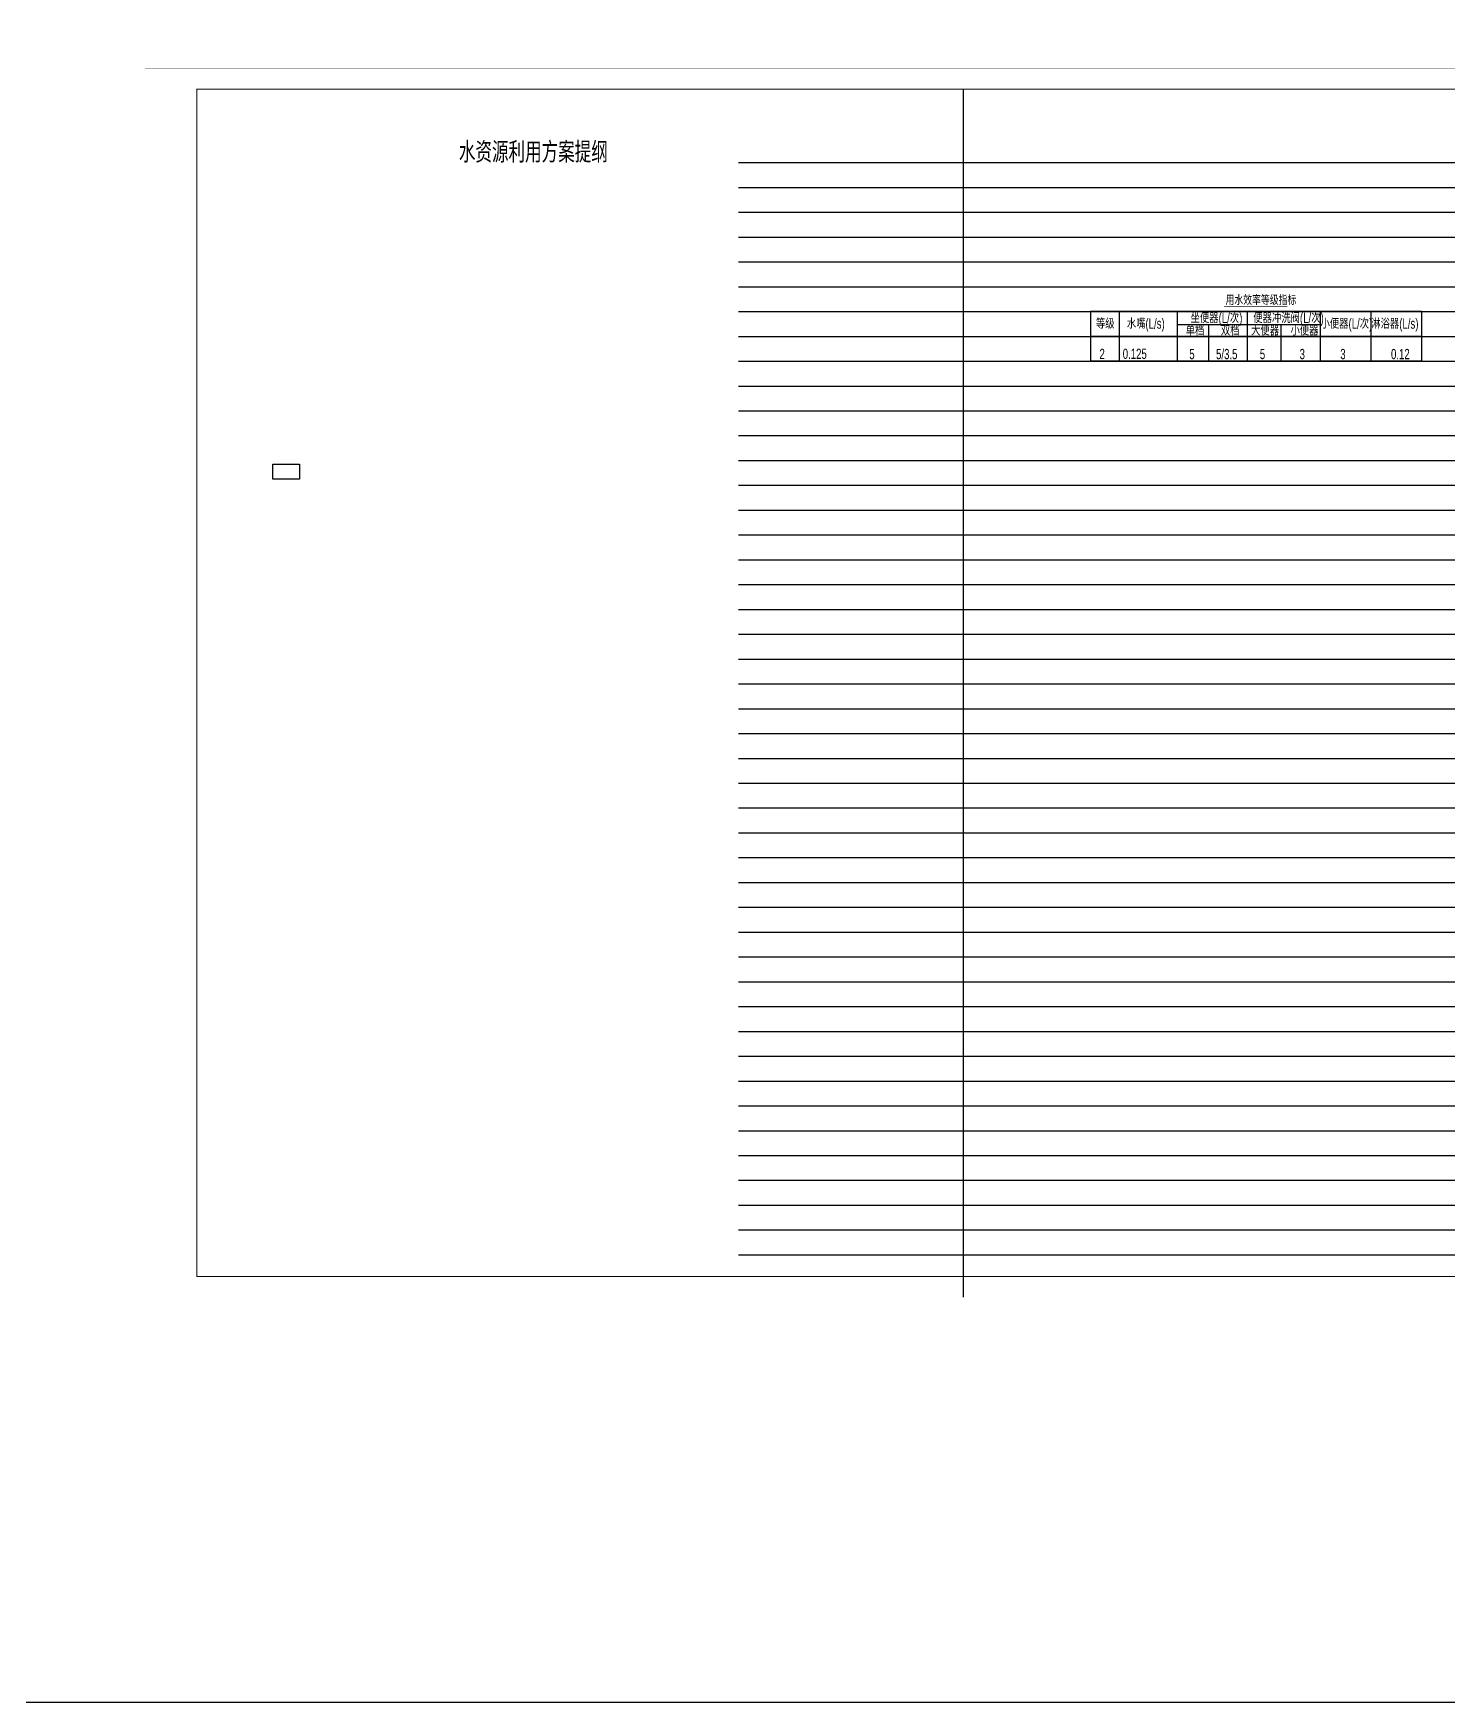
# Model space of a CAD drawing. Extents: x 332286 to 1463507, y -720758 to 86974.
# Drawn here: x 1111948 to 1180317, y -441333 to -360637 of the extents above; entities that cross this region are included whole.
import ezdxf

# ---------------------------------------------------------------- set-up
doc = ezdxf.new("R2010")
doc.units = 0
doc.header["$LTSCALE"] = 1000
doc.header["$MEASUREMENT"] = 0
doc.layers.get('0').update_dxf_attribs({"linetype": 'CONTINUOUS'})
doc.layers.get('Defpoints').update_dxf_attribs({"linetype": 'CONTINUOUS'})
for name, color, linetype in [('0TWT_TEXT', 7, 'CONTINUOUS'), ('SHEET_LINE', 6, 'CONTINUOUS'), ('TEXT', 7, 'CONTINUOUS'), ('TWT_TEXT', 7, 'CONTINUOUS')]:
    doc.layers.add(name, color=color, linetype=linetype)
doc.layers.add('DIM_MODI', color=6, linetype='CONTINUOUS', plot=False)
doc.styles.add('_HZTXT', font='fs.shx', dxfattribs={"width": 0.7, "bigfont": 'hztxt.shx'})
doc.styles.add('样式 1', font='ROS', dxfattribs={"width": 0.7, "bigfont": 'JD'})

msp = doc.modelspace()

# ---------------------------------------------------------------- linework, layer by layer
for p, q in [((1156896.6, -363336.2), (1156896.6, -421736.2)), ((1163054.3, -374071), (1163054.3, -376471)), ((1163054.3, -374071), (1176606.8, -374071)), ((1163054.3, -374071), (1179060, -374071)), ((1164433.8, -374071), (1164433.8, -376471)), ((1167248.8, -374071), (1167248.8, -376471)), ((1170627.3, -374071), (1170627.3, -376471)), ((1174153.6, -374071), (1174153.6, -376471)), ((1176606.8, -374071), (1176606.8, -376471)), ((1179060, -374071), (1179060, -376471)), ((1168751.5, -374717.7), (1168751.5, -376471)), ((1172260.1, -374717.7), (1172260.1, -376471)), ((1163054.3, -375271), (1179060, -375271)), ((1163054.3, -376471), (1179060, -376471))]:
    msp.add_line(p, q)
for points in [[(606987.7, -325870.5), (1300418.1, -325870.5), (1300418.1, -441333.3), (606987.7, -441333.3)], [(1123525.3, -381468.3), (1124816.5, -381468.3), (1124816.5, -382180.6), (1123525.3, -382180.6)]]:
    msp.add_lwpolyline(points, close=True)
at = {"layer": 'Defpoints'}
for p, q in [((1146033.3, -366884.2), (1218434.1, -366884.2)), ((1146033.3, -368084.2), (1218434.1, -368084.2)), ((1146033.3, -369284.2), (1218434.1, -369284.2)), ((1146033.3, -370484.2), (1218434.1, -370484.2)), ((1146033.3, -371684.2), (1218434.1, -371684.2)), ((1146033.3, -372884.2), (1218434.1, -372884.2)), ((1146033.3, -374084.2), (1218434.1, -374084.2)), ((1146033.3, -375284.2), (1218434.1, -375284.2)), ((1146033.3, -376484.2), (1218434.1, -376484.2)), ((1146033.3, -377684.2), (1218434.1, -377684.2)), ((1146033.3, -378884.2), (1218434.1, -378884.2)), ((1146033.3, -380084.2), (1218434.1, -380084.2)), ((1146033.3, -381284.2), (1218434.1, -381284.2)), ((1146033.3, -382484.2), (1218434.1, -382484.2)), ((1146033.3, -383684.2), (1218434.1, -383684.2)), ((1146033.3, -384884.2), (1218434.1, -384884.2)), ((1146033.3, -386084.2), (1218434.1, -386084.2)), ((1146033.3, -387284.2), (1218434.1, -387284.2)), ((1146033.3, -388484.2), (1218434.1, -388484.2)), ((1146033.3, -389684.2), (1218434.1, -389684.2)), ((1146033.3, -390884.2), (1218434.1, -390884.2)), ((1146033.3, -392084.2), (1218434.1, -392084.2)), ((1146033.3, -393284.2), (1218434.1, -393284.2)), ((1146033.3, -394484.2), (1218434.1, -394484.2)), ((1146033.3, -395684.2), (1218434.1, -395684.2)), ((1146033.3, -396884.2), (1218434.1, -396884.2)), ((1146033.3, -398084.2), (1218434.1, -398084.2)), ((1146033.3, -399284.2), (1218434.1, -399284.2)), ((1146033.3, -400484.2), (1218434.1, -400484.2)), ((1146033.3, -401684.2), (1218434.1, -401684.2)), ((1146033.3, -402884.2), (1218434.1, -402884.2)), ((1146033.3, -404084.2), (1218434.1, -404084.2)), ((1146033.3, -405284.2), (1218434.1, -405284.2)), ((1146033.3, -406484.2), (1218434.1, -406484.2)), ((1146033.3, -407684.2), (1218434.1, -407684.2)), ((1146033.3, -408884.2), (1218434.1, -408884.2)), ((1146033.3, -410084.2), (1218434.1, -410084.2)), ((1146033.3, -411284.2), (1218434.1, -411284.2)), ((1146033.3, -412484.2), (1218434.1, -412484.2)), ((1146033.3, -413684.2), (1218434.1, -413684.2)), ((1146033.3, -414884.2), (1218434.1, -414884.2)), ((1146033.3, -416084.2), (1218434.1, -416084.2)), ((1146033.3, -417284.7), (1218434.1, -417284.7)), ((1146033.3, -417284.7), (1218434.1, -417284.7)), ((1146033.3, -418484.7), (1218434.1, -418484.7)), ((1146033.3, -419684.7), (1218434.1, -419684.7))]:
    msp.add_line(p, q, dxfattribs=at)
at = {"layer": 'DIM_MODI', "const_width": 20}
msp.add_lwpolyline([(1169507.1, -373833.1), (1172575.2, -373833.1)], dxfattribs=at)
at = {"layer": 'SHEET_LINE'}
for points, const_width in [([(1117346.6, -421736.2), (1201446.6, -421736.2), (1201446.6, -362336.2), (1117346.6, -362336.2)], 5), ([(1193946.6, -363336.2), (1119846.6, -363336.2), (1119846.6, -420736.2), (1193946.6, -420736.2)], 50)]:
    msp.add_lwpolyline(points, close=True, dxfattribs=dict(at, const_width=const_width))
at = {"layer": 'TWT_TEXT'}
msp.add_line((1167248.8, -374717.7), (1174153.6, -374717.7), dxfattribs=at)

# ---------------------------------------------------------------- texts
at = {"style": '样式 1', "width": 0.7}
for s, height, p in [('等级', 496.12, (1163314.5, -374913)), ('水嘴(L/s)', 496.12, (1164808.5, -374913)), ('坐便器(L/次)', 496.12, (1167891.7, -374639.1)), ('便器冲洗阀(L/次)', 496.12, (1170922, -374639.1)), ('小便器(L/次)', 496.12, (1174172.2, -374913)), ('淋浴器(L/s)', 496.12, (1176625.4, -374913)), ('单档', 496.12, (1167654.1, -375243.1, -2835)), ('双档', 496.12, (1169354.9, -375243.1, -2835)), ('大便器', 496.12, (1170814.7, -375243.1, -2835)), ('小便器', 496.12, (1172721.9, -375243.1, -2835)), ('2', 496.1, (1163486.7, -376378.5)), ('0.125', 496.12, (1164611.7, -376375.1)), ('5', 496.1, (1167829, -376387.3, -2835)), ('5/3.5', 496.12, (1169122.6, -376387.3, -2835)), ('5', 496.1, (1171238.8, -376387.3, -2835)), ('3', 496.1, (1173161.9, -376387.3, -2835)), ('3', 496.1, (1175126.8, -376387.3, -2835)), ('0.12', 496.12, (1177579.9, -376387.3, -2835))]:
    msp.add_text(s, height=height, dxfattribs=at).set_placement(p)
at = {"layer": '0TWT_TEXT', "style": '样式 1', "width": 0.7}
msp.add_text('用水效率等级指标', height=470, dxfattribs=at).set_placement((1169581, -373770.2))
at = {"layer": 'TEXT', "style": '_HZTXT', "width": 0.8}
msp.add_text('水资源利用方案提纲', height=1000, dxfattribs=at).set_placement((1132518.8, -366884.2))

doc.saveas('drawing.dxf')
